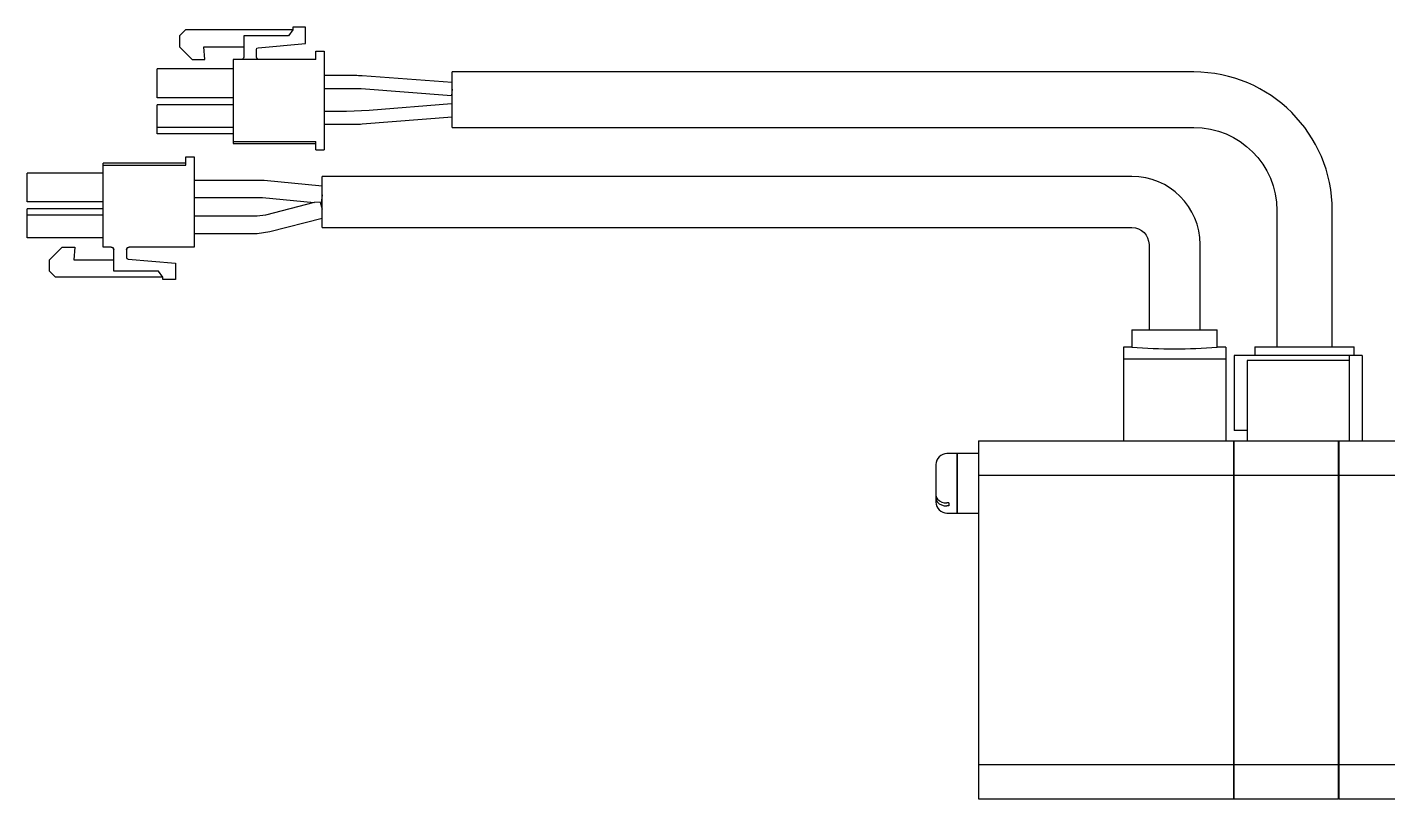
# Model space of a CAD drawing. Extents: x 0 to 1580, y -8 to 1316.
# Drawn here: x 1278.1 to 1437.7, y 532.7 to 623.2 of the extents above; entities that cross this region are included whole.
import ezdxf

# ---------------------------------------------------------------- set-up
doc = ezdxf.new("R2010")
doc.units = 0
doc.header["$LTSCALE"] = 0.5
doc.layers.add('MSM_CONTINUOUS', color=7, linetype='CONTINUOUS')

msp = doc.modelspace()

# ---------------------------------------------------------------- linework, layer by layer
at = {"layer": 'MSM_CONTINUOUS'}
for p, q in [((1296.68, 622.94), (1295.98, 622.24)), ((1309.28, 622.94), (1296.68, 622.94)), ((1309.28, 622.94), (1308.78, 622.24)), ((1309.28, 623.24), (1309.28, 622.94)), ((1310.78, 623.24), (1309.28, 623.24)), ((1310.78, 621.33), (1310.78, 623.24)), ((1295.98, 622.24), (1295.98, 620.94)), ((1295.98, 620.94), (1297.48, 619.44)), ((1298.85, 620.94), (1303.53, 620.94)), ((1298.98, 619.44), (1298.85, 620.94)), ((1308.78, 622.24), (1303.53, 622.24)), ((1303.53, 622.24), (1303.53, 619.74)), ((1305.21, 620.84), (1310.78, 621.33)), ((1297.48, 619.44), (1298.98, 619.44)), ((1311.98, 619.44), (1302.28, 619.44)), ((1302.28, 619.44), (1302.28, 609.59)), ((1305.03, 619.74), (1305.03, 620.64)), ((1311.98, 619.44), (1311.98, 620.44)), ((1311.98, 620.44), (1312.98, 620.44)), ((1312.98, 620.44), (1312.98, 608.84)), ((1302.28, 618.34), (1293.38, 618.34)), ((1293.38, 614.94), (1293.38, 618.34)), ((1327.98, 611.49), (1327.98, 617.99)), ((1414.98, 617.99), (1327.98, 617.99)), ((1316.6, 617.56), (1312.98, 617.56)), ((1327.98, 616.74), (1317.41, 617.53)), ((1302.28, 614.94), (1293.38, 614.94)), ((1312.98, 616.06), (1316.6, 616.06)), ((1317.29, 616.04), (1327.92, 615.24)), ((1327.98, 615.99), (1327.92, 615.24)), ((1302.28, 614.14), (1293.38, 614.14)), ((1293.38, 610.74), (1293.38, 614.14)), ((1315.6, 613.36), (1312.98, 613.36)), ((1318.24, 613.47), (1315.6, 613.36)), ((1327.92, 614.24), (1318.24, 613.47)), ((1302.28, 611.49), (1293.38, 611.49)), ((1312.98, 611.86), (1316.58, 611.86)), ((1317.43, 611.9), (1327.98, 612.74)), ((1327.98, 611.49), (1414.98, 611.49)), ((1302.28, 610.74), (1293.38, 610.74)), ((1302.28, 609.84), (1311.98, 609.84)), ((1311.98, 608.84), (1311.98, 609.84)), ((1302.28, 609.59), (1311.98, 609.59)), ((1311.98, 608.84), (1312.98, 608.84)), ((1287.03, 597.44), (1287.03, 607.29)), ((1296.73, 607.29), (1287.03, 607.29)), ((1287.03, 607.04), (1296.73, 607.04)), ((1296.73, 607.04), (1296.73, 608.04)), ((1296.73, 608.04), (1297.73, 608.04)), ((1297.73, 608.04), (1297.73, 597.44)), ((1278.13, 602.74), (1278.13, 606.14)), ((1287.03, 606.14), (1278.13, 606.14)), ((1305.63, 605.26), (1297.73, 605.26)), ((1305.92, 605.25), (1305.63, 605.26)), ((1312.73, 604.59), (1305.92, 605.25)), ((1312.73, 599.74), (1312.73, 605.74)), ((1407.73, 605.74), (1312.73, 605.74)), ((1312.73, 603.59), (1312.63, 602.59)), ((1287.03, 602.74), (1278.13, 602.74)), ((1287.03, 602.74), (1278.13, 602.74)), ((1278.13, 598.54), (1278.13, 601.94)), ((1287.03, 601.94), (1278.13, 601.94)), ((1297.73, 603.26), (1305.63, 603.26)), ((1305.63, 603.26), (1305.73, 603.26)), ((1305.73, 603.26), (1311.78, 602.68)), ((1311.78, 602.68), (1306.1, 601.19)), ((1312.51, 602.73), (1311.78, 602.68)), ((1312.51, 602.73), (1312.73, 601.89)), ((1312.54, 602.6), (1312.63, 602.59)), ((1287.03, 601.19), (1278.13, 601.19)), ((1305.09, 601.06), (1297.73, 601.06)), ((1306.1, 601.19), (1305.09, 601.06)), ((1306.6, 599.26), (1312.73, 600.86)), ((1424.73, 601.74), (1424.73, 585.74)), ((1431.23, 585.74), (1431.23, 601.74)), ((1297.73, 599.06), (1305.09, 599.06)), ((1305.09, 599.06), (1306.6, 599.26)), ((1312.73, 599.74), (1407.73, 599.74)), ((1287.03, 598.54), (1278.13, 598.54)), ((1287.03, 598.54), (1278.13, 598.54)), ((1280.73, 595.94), (1282.23, 597.44)), ((1282.23, 597.44), (1283.73, 597.44)), ((1283.73, 597.44), (1283.6, 595.94)), ((1283.73, 597.44), (1283.6, 595.94)), ((1287.98, 597.44), (1287.03, 597.44)), ((1287.98, 597.44), (1287.03, 597.44)), ((1287.98, 597.44), (1287.98, 597.44)), ((1288.28, 594.64), (1288.28, 597.14)), ((1289.78, 597.14), (1289.78, 596.24)), ((1290.07, 597.44), (1290.08, 597.44)), ((1297.73, 597.44), (1290.08, 597.44)), ((1297.73, 597.44), (1290.08, 597.44)), ((1409.73, 597.74), (1409.73, 587.74)), ((1415.73, 587.74), (1415.73, 597.74)), ((1280.73, 594.64), (1280.73, 595.94)), ((1283.6, 595.94), (1288.28, 595.94)), ((1289.96, 596.04), (1295.53, 595.55)), ((1295.53, 595.55), (1295.53, 593.64)), ((1281.43, 593.94), (1280.73, 594.64)), ((1281.43, 593.94), (1280.73, 594.64)), ((1294.03, 593.94), (1281.43, 593.94)), ((1294.03, 593.94), (1281.43, 593.94)), ((1293.53, 594.64), (1288.28, 594.64)), ((1293.53, 594.64), (1288.28, 594.64)), ((1294.03, 593.94), (1293.53, 594.64)), ((1294.03, 593.94), (1293.53, 594.64)), ((1294.03, 593.64), (1294.03, 593.94)), ((1295.53, 593.64), (1294.03, 593.64)), ((1295.53, 593.64), (1294.03, 593.64)), ((1407.73, 587.74), (1417.73, 587.74)), ((1407.73, 587.74), (1407.73, 585.73)), ((1417.73, 585.73), (1417.73, 587.74)), ((1406.73, 585.73), (1406.73, 574.74)), ((1407.73, 585.73), (1406.73, 585.73)), ((1418.73, 584.31), (1406.73, 584.31)), ((1418.73, 585.73), (1417.73, 585.73)), ((1418.73, 585.73), (1418.73, 574.74)), ((1419.73, 584.74), (1419.73, 575.94)), ((1434.73, 584.74), (1419.73, 584.74)), ((1422.16, 585.74), (1433.8, 585.74)), ((1422.16, 585.74), (1422.16, 584.74)), ((1433.23, 584.74), (1433.23, 574.74)), ((1433.8, 584.74), (1433.8, 585.74)), ((1434.73, 584.74), (1434.73, 574.74)), ((1421.23, 584.14), (1421.23, 574.74)), ((1433.23, 584.14), (1421.23, 584.14)), ((1389.73, 574.74), (1389.73, 532.74)), ((1389.73, 574.74), (1419.68, 574.74)), ((1419.68, 532.74), (1419.68, 574.74)), ((1419.68, 574.69), (1419.73, 574.69)), ((1421.23, 575.94), (1419.73, 575.94)), ((1419.73, 532.74), (1419.73, 574.74)), ((1419.73, 574.74), (1455.98, 574.74)), ((1431.98, 532.74), (1431.98, 574.74)), ((1431.98, 574.69), (1432.03, 574.69)), ((1432.03, 532.74), (1432.03, 574.74)), ((1387.18, 573.24), (1386.03, 573.24)), ((1387.18, 573.24), (1387.18, 566.24)), ((1387.23, 573.19), (1387.18, 573.19)), ((1387.23, 573.24), (1387.23, 566.24)), ((1389.73, 573.24), (1387.23, 573.24)), ((1384.73, 571.94), (1384.73, 567.54)), ((1389.73, 570.71), (1419.68, 570.71)), ((1419.68, 570.45), (1419.73, 570.45)), ((1419.73, 570.71), (1431.98, 570.71)), ((1431.98, 570.45), (1432.03, 570.45)), ((1432.03, 570.71), (1455.98, 570.71)), ((1386.23, 567.45), (1386.03, 567.45)), ((1386.23, 567.09), (1386.03, 567.09)), ((1386.23, 567.45), (1386.23, 567.09)), ((1386.03, 566.24), (1387.18, 566.24)), ((1387.18, 566.29), (1387.23, 566.29)), ((1387.23, 566.24), (1389.73, 566.24)), ((1389.73, 536.77), (1419.68, 536.77)), ((1419.68, 537.03), (1419.73, 537.03)), ((1419.73, 536.77), (1431.98, 536.77)), ((1431.98, 537.03), (1432.03, 537.03)), ((1432.03, 536.77), (1455.98, 536.77)), ((1389.73, 532.74), (1419.68, 532.74)), ((1419.68, 532.79), (1419.73, 532.79)), ((1419.73, 532.74), (1431.98, 532.74)), ((1431.98, 532.79), (1432.03, 532.79)), ((1432.03, 532.74), (1455.98, 532.74))]:
    msp.add_line(p, q, dxfattribs=at)
for points in [[(1327.92, 615.24, 0), (1327.92, 615.24, 0), (1327.92, 615.24, 0), (1327.92, 615.24, 0), (1327.92, 615.24, 0), (1327.92, 615.24, 0), (1327.92, 615.24, 0), (1327.92, 615.24, 0), (1327.92, 615.24, 0), (1327.92, 615.24, 0), (1327.93, 615.24, 0), (1327.93, 615.24, 0), (1327.93, 615.24, 0), (1327.93, 615.24, 0), (1327.93, 615.24, 0), (1327.93, 615.24, 0), (1327.93, 615.24, 0), (1327.93, 615.24, 0), (1327.93, 615.24, 0), (1327.93, 615.24, 0), (1327.93, 615.24, 0), (1327.93, 615.24, 0), (1327.93, 615.24, 0), (1327.93, 615.24, 0), (1327.93, 615.24, 0), (1327.93, 615.24, 0), (1327.93, 615.24, 0), (1327.93, 615.24, 0), (1327.93, 615.24, 0), (1327.93, 615.24, 0), (1327.93, 615.24, 0), (1327.93, 615.24, 0), (1327.93, 615.24, 0), (1327.94, 615.24, 0), (1327.94, 615.24, 0), (1327.94, 615.24, 0), (1327.94, 615.24, 0), (1327.94, 615.24, 0), (1327.94, 615.24, 0), (1327.94, 615.24, 0), (1327.94, 615.24, 0), (1327.94, 615.24, 0), (1327.94, 615.24, 0), (1327.94, 615.24, 0), (1327.94, 615.24, 0), (1327.94, 615.24, 0), (1327.94, 615.24, 0), (1327.94, 615.24, 0), (1327.94, 615.24, 0), (1327.94, 615.24, 0), (1327.94, 615.25, 0), (1327.94, 615.25, 0), (1327.94, 615.25, 0), (1327.94, 615.25, 0), (1327.94, 615.25, 0), (1327.94, 615.25, 0), (1327.95, 615.25, 0), (1327.95, 615.25, 0), (1327.95, 615.25, 0), (1327.95, 615.25, 0), (1327.95, 615.25, 0), (1327.95, 615.25, 0), (1327.95, 615.25, 0), (1327.95, 615.25, 0), (1327.95, 615.25, 0), (1327.95, 615.25, 0), (1327.95, 615.25, 0), (1327.95, 615.25, 0), (1327.95, 615.25, 0), (1327.95, 615.25, 0), (1327.95, 615.25, 0), (1327.95, 615.25, 0), (1327.95, 615.25, 0), (1327.95, 615.25, 0), (1327.95, 615.25, 0), (1327.95, 615.25, 0), (1327.95, 615.25, 0), (1327.95, 615.25, 0), (1327.95, 615.25, 0), (1327.96, 615.25, 0), (1327.96, 615.25, 0), (1327.96, 615.25, 0), (1327.96, 615.25, 0), (1327.96, 615.25, 0), (1327.96, 615.25, 0), (1327.96, 615.25, 0), (1327.96, 615.25, 0), (1327.96, 615.25, 0), (1327.96, 615.25, 0), (1327.96, 615.25, 0), (1327.96, 615.25, 0), (1327.96, 615.25, 0), (1327.96, 615.25, 0), (1327.96, 615.25, 0), (1327.96, 615.25, 0), (1327.96, 615.25, 0), (1327.96, 615.25, 0), (1327.96, 615.26, 0), (1327.96, 615.26, 0), (1327.96, 615.26, 0), (1327.96, 615.26, 0), (1327.97, 615.26, 0), (1327.97, 615.26, 0), (1327.97, 615.26, 0), (1327.97, 615.26, 0), (1327.97, 615.26, 0), (1327.97, 615.26, 0), (1327.97, 615.26, 0), (1327.97, 615.26, 0), (1327.97, 615.26, 0), (1327.97, 615.26, 0), (1327.97, 615.26, 0), (1327.97, 615.26, 0), (1327.97, 615.26, 0), (1327.97, 615.26, 0), (1327.97, 615.26, 0), (1327.97, 615.26, 0), (1327.97, 615.26, 0), (1327.97, 615.26, 0), (1327.97, 615.26, 0), (1327.97, 615.26, 0), (1327.97, 615.26, 0), (1327.97, 615.26, 0), (1327.97, 615.26, 0), (1327.98, 615.27, 0), (1327.98, 615.27, 0), (1327.98, 615.27, 0), (1327.98, 615.27, 0), (1327.98, 615.27, 0)], [(1327.92, 614.24, 0), (1327.92, 614.24, 0), (1327.92, 614.24, 0), (1327.92, 614.24, 0), (1327.92, 614.24, 0), (1327.92, 614.24, 0), (1327.92, 614.24, 0), (1327.92, 614.24, 0), (1327.92, 614.24, 0), (1327.92, 614.24, 0), (1327.92, 614.24, 0), (1327.92, 614.24, 0), (1327.92, 614.24, 0), (1327.92, 614.24, 0), (1327.92, 614.24, 0), (1327.92, 614.24, 0), (1327.92, 614.24, 0), (1327.93, 614.24, 0), (1327.93, 614.24, 0), (1327.93, 614.24, 0), (1327.93, 614.24, 0), (1327.93, 614.24, 0), (1327.93, 614.24, 0), (1327.93, 614.24, 0), (1327.93, 614.24, 0), (1327.93, 614.24, 0), (1327.93, 614.24, 0), (1327.93, 614.24, 0), (1327.93, 614.24, 0), (1327.93, 614.24, 0), (1327.93, 614.24, 0), (1327.93, 614.24, 0), (1327.93, 614.24, 0), (1327.93, 614.24, 0), (1327.93, 614.24, 0), (1327.93, 614.24, 0), (1327.93, 614.24, 0), (1327.93, 614.24, 0), (1327.93, 614.24, 0), (1327.94, 614.24, 0), (1327.94, 614.24, 0), (1327.94, 614.24, 0), (1327.94, 614.24, 0), (1327.94, 614.24, 0), (1327.94, 614.24, 0), (1327.94, 614.24, 0), (1327.94, 614.24, 0), (1327.94, 614.23, 0), (1327.94, 614.23, 0), (1327.94, 614.23, 0), (1327.94, 614.23, 0), (1327.94, 614.23, 0), (1327.94, 614.23, 0), (1327.94, 614.23, 0), (1327.94, 614.23, 0), (1327.94, 614.23, 0), (1327.94, 614.23, 0), (1327.94, 614.23, 0), (1327.94, 614.23, 0), (1327.94, 614.23, 0), (1327.95, 614.23, 0), (1327.95, 614.23, 0), (1327.95, 614.23, 0), (1327.95, 614.23, 0), (1327.95, 614.23, 0), (1327.95, 614.23, 0), (1327.95, 614.23, 0), (1327.95, 614.23, 0), (1327.95, 614.23, 0), (1327.95, 614.23, 0), (1327.95, 614.23, 0), (1327.95, 614.23, 0), (1327.95, 614.23, 0), (1327.95, 614.23, 0), (1327.95, 614.23, 0), (1327.95, 614.23, 0), (1327.95, 614.23, 0), (1327.95, 614.23, 0), (1327.95, 614.23, 0), (1327.95, 614.23, 0), (1327.95, 614.23, 0), (1327.95, 614.23, 0), (1327.96, 614.23, 0), (1327.96, 614.23, 0), (1327.96, 614.23, 0), (1327.96, 614.23, 0), (1327.96, 614.23, 0), (1327.96, 614.23, 0), (1327.96, 614.23, 0), (1327.96, 614.22, 0), (1327.96, 614.22, 0), (1327.96, 614.22, 0), (1327.96, 614.22, 0), (1327.96, 614.22, 0), (1327.96, 614.22, 0), (1327.96, 614.22, 0), (1327.96, 614.22, 0), (1327.96, 614.22, 0), (1327.96, 614.22, 0), (1327.96, 614.22, 0), (1327.96, 614.22, 0), (1327.96, 614.22, 0), (1327.96, 614.22, 0), (1327.97, 614.22, 0), (1327.97, 614.22, 0), (1327.97, 614.22, 0), (1327.97, 614.22, 0), (1327.97, 614.22, 0), (1327.97, 614.22, 0), (1327.97, 614.22, 0), (1327.97, 614.22, 0), (1327.97, 614.22, 0), (1327.97, 614.22, 0), (1327.97, 614.22, 0), (1327.97, 614.22, 0), (1327.97, 614.21, 0), (1327.97, 614.21, 0), (1327.97, 614.21, 0), (1327.97, 614.21, 0), (1327.97, 614.21, 0), (1327.97, 614.21, 0), (1327.97, 614.21, 0), (1327.97, 614.21, 0), (1327.97, 614.21, 0), (1327.98, 614.21, 0), (1327.98, 614.21, 0), (1327.98, 614.21, 0), (1327.98, 614.21, 0), (1327.98, 614.21, 0)]]:
    msp.add_polyline3d(points, dxfattribs=at)
at = {"layer": 'MSM_CONTINUOUS', "extrusion": (0, 0, -1)}
for centre, radius, start, end in [((-1303.23, 619.74), 0.3, 180, 270), ((-1305.23, 620.64), 0.2, 0, 85), ((-1305.33, 619.74), 0.3, 270, 0), ((-1316.6, 606.81), 9.25, 90, 94.2892), ((-1414.98, 601.74), 9.75, 90, 180), ((-1407.73, 597.74), 2, 90, 180), ((-1287.98, 597.14), 0.3, 90, 180), ((-1287.98, 597.14), 0.3, 90, 180), ((-1290.08, 597.14), 0.3, 0, 90), ((-1290.08, 597.14), 0.3, 0, 90)]:
    msp.add_arc(centre, radius, start, end, dxfattribs=at)
at = {"layer": 'MSM_CONTINUOUS'}
for centre, radius, start, end in [((1414.98, 601.74), 16.25, 0, 90), ((1316.6, 606.81), 10.75, 85.7108, 90), ((1316.58, 622.61), 10.75, 270, 274.548), ((1407.73, 597.74), 8, 0, 90), ((1287.98, 597.14), 0.3, 0, 90), ((1287.98, 597.14), 0.3, 0, 90), ((1290.08, 597.14), 0.3, 90, 180), ((1289.98, 596.24), 0.2, 180, 265), ((1412.74, 645.75), 60.23, 265.2289, 269.9909), ((1412.72, 645.78), 60.26, 270.0102, 274.77), ((1386.03, 571.94), 1.3, 90, 180), ((1385.48, 568.39), 0.754, 185.8166, 221.8939), ((1385.48, 568.04), 0.751, 181.7681, 218.8955), ((1386.03, 567.54), 1.3, 180, 270), ((1385.95, 568.5), 1.41, 221.3743, 272.8178), ((1385.94, 568.83), 1.39, 222.8199, 273.04)]:
    msp.add_arc(centre, radius, start, end, dxfattribs=at)

doc.saveas('drawing.dxf')
